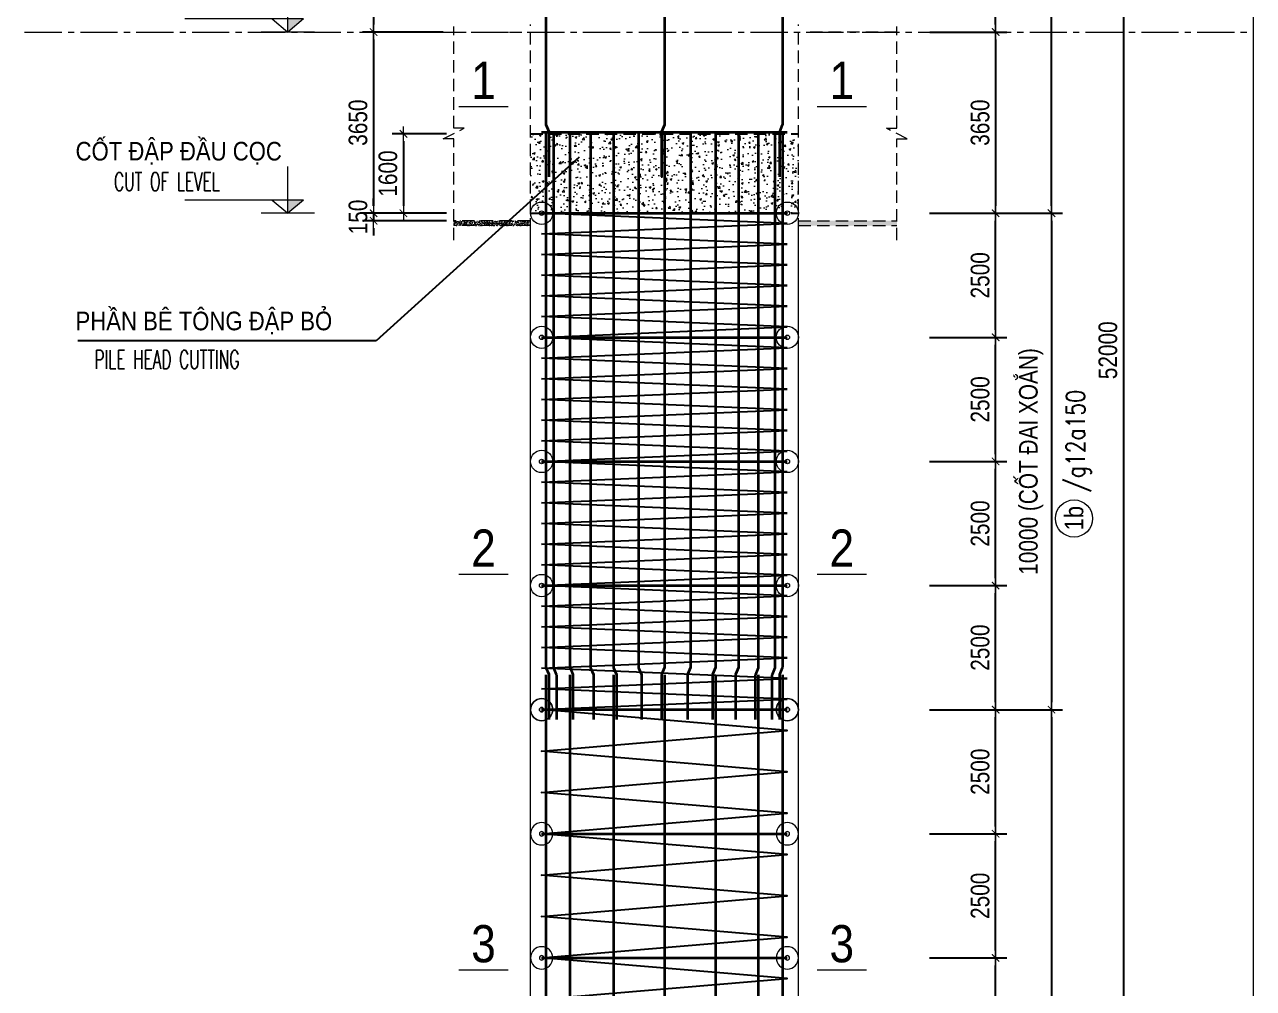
# Model space of a CAD drawing. Header units: millimetres. Extents: x -2123450 to -961021, y -260876 to 649159.
# Drawn here: x -1499524 to -1474766, y 467128 to 486544 of the extents above; entities that cross this region are included whole.
import ezdxf
from ezdxf.enums import TextEntityAlignment as Align

# ---------------------------------------------------------------- set-up
doc = ezdxf.new("R2010")
doc.units = ezdxf.units.MM
doc.header["$LTSCALE"] = 1000
doc.header["$MEASUREMENT"] = 0
doc.header["$PDMODE"] = 66
doc.linetypes.add('CENTER2', pattern=[1.125, 0.75, -0.125, 0.125, -0.125])
doc.linetypes.add('HIDDEN', pattern=[0.375, 0.25, -0.125])
doc.layers.get('DEFPOINTS').update_dxf_attribs({"linetype": 'CONTINUOUS'})
for name, color, linetype in [('03BORER', 3, 'CONTINUOUS'), ('HIDEN', 9, 'HIDDEN'), ('NDC_S_REBAR DES.', 2, 'CONTINUOUS'), ('TEXT', 7, 'CONTINUOUS')]:
    doc.layers.add(name, color=color, linetype=linetype)
for name, color, linetype, lineweight in [('NDC_S_AXIS', 5, 'CENTER2', 15), ('NDC_S_CONTINUOUS', 3, 'CONTINUOUS', 20), ('NDC_S_DIM', 1, 'CONTINUOUS', 9), ('NDC_S_FOUNDATION NAME', 7, 'CONTINUOUS', 20), ('NDC_S_HATCH MATERIAL', 8, 'CONTINUOUS', 13), ('NDC_S_LEADER', 1, 'CONTINUOUS', 9), ('NDC_S_LEVEL', 3, 'CONTINUOUS', 20), ('NDC_S_REBAR', 4, 'CONTINUOUS', 35), ('NDC_S_REBAR NO.', 7, 'CONTINUOUS', 20), ('NDC_S_REBAR NO. BOX', 1, 'CONTINUOUS', 9), ('NDC_S_REBAR SECTION', 6, 'CONTINUOUS', 25), ('NDC_S_STIRRUP', 2, 'CONTINUOUS', 25), ('NDC_S_VN TITLE', 6, 'CONTINUOUS', 9)]:
    doc.layers.add(name, color=color, linetype=linetype, lineweight=lineweight)
doc.styles.add('NDC_ARIAL', font='arial.ttf', dxfattribs={"width": 0.8})
doc.styles.add('NDC_ROMANS', font='romans.shx', dxfattribs={"width": 0.8, "bigfont": 'vns.shx'})
doc.styles.get("Standard").update_dxf_attribs({"font": 'romans.shx', "bigfont": 'vns.shx'})
doc.dimstyles.new('NDC_1-100', dxfattribs={"dimscale": 100, "dimtxt": 2.2, "dimasz": 1, "dimexe": 1.5, "dimexo": 2, "dimgap": 0.8, "dimtad": 1, "dimdec": 0, "dimdsep": 46, "dimtxsty": 'NDC_ARIAL', "dimblk": 'DIMMARK', "dimcen": 49999.938995, "dimdle": 1.5, "dimclrd": 1, "dimclre": 1, "dimclrt": 3, "dimadec": 0, "dimazin": 0, "dimtfac": 1, "dimtdec": 0, "dimtix": 1, "dimtmove": 2, "dimatfit": 3, "dimfxl": 1, "dimarcsym": 0})
doc.dimstyles.new('NDC_1-150', dxfattribs={"dimscale": 150, "dimtxt": 2.5, "dimasz": 1, "dimexe": 1.5, "dimexo": 0, "dimgap": 0.8, "dimtad": 1, "dimdec": 0, "dimdsep": 46, "dimtxsty": 'NDC_ARIAL', "dimblk": 'DIMMARK', "dimcen": 49999.938995, "dimdle": 1.5, "dimclrd": 1, "dimclre": 1, "dimclrt": 3, "dimadec": 0, "dimazin": 0, "dimtfac": 1, "dimtdec": 0, "dimtix": 1, "dimtmove": 2, "dimatfit": 3, "dimfxl": 1, "dimarcsym": 0})

# ---------------------------------------------------------------- blocks, each defined once
blk = doc.blocks.new('CON KE')
at = {"layer": 'NDC_S_CONTINUOUS'}
for radius in [225, 45]:
    blk.add_circle((-285322, 378614), radius, dxfattribs=at)
blk = doc.blocks.new('DIMMARK')
at = {"layer": 'NDC_S_DIM', "color": 1}
blk.add_line((-1.5, 0), (1, 0), dxfattribs=at)
at = {"layer": 'NDC_S_DIM', "color": 2, "const_width": 0.15}
blk.add_lwpolyline([(-0.5, -0.5), (0.5, 0.5)], dxfattribs=at)
blk = doc.blocks.new('*D240')
at = {"layer": 'DEFPOINTS', "color": 0, "transparency": 16777216}
for p in [(-1727342, 365106), (-1726013, 365106), (-1727342, 362606)]:
    blk.add_point(p, dxfattribs=at)
at = {"layer": 'NDC_S_DIM', "color": 1, "lineweight": -2, "transparency": 16777216}
for p, q in [((-1727342, 365106), (-1725788, 365106)), ((-1726013, 362756), (-1726013, 364956)), ((-1727342, 362606), (-1725788, 362606))]:
    blk.add_line(p, q, dxfattribs=at)
at = {"layer": 'NDC_S_DIM', "color": 1, "lineweight": -2, "transparency": 16777216, "xscale": 150, "yscale": 150, "zscale": 150}
for p, rotation in [((-1726013, 365106), 90), ((-1726013, 362606), 270)]:
    blk.add_blockref('DIMMARK', p, dxfattribs=dict(at, rotation=rotation))
at = {"layer": 'NDC_S_DIM', "color": 3, "transparency": 16777216, "insert": (-1726324, 363856), "char_height": 375, "attachment_point": 5, "rotation": 90, "style": 'NDC_ARIAL'}
blk.add_mtext('2500', dxfattribs=at)
blk = doc.blocks.new('*D241')
at = {"layer": 'DEFPOINTS', "color": 0, "transparency": 16777216}
for p in [(-1727342, 367606), (-1726013, 367606), (-1727342, 365106)]:
    blk.add_point(p, dxfattribs=at)
at = {"layer": 'NDC_S_DIM', "color": 1, "lineweight": -2, "transparency": 16777216}
for p, q in [((-1727342, 367606), (-1725788, 367606)), ((-1726013, 365256), (-1726013, 367456)), ((-1727342, 365106), (-1725788, 365106))]:
    blk.add_line(p, q, dxfattribs=at)
at = {"layer": 'NDC_S_DIM', "color": 1, "lineweight": -2, "transparency": 16777216, "xscale": 150, "yscale": 150, "zscale": 150}
for p, rotation in [((-1726013, 367606), 90), ((-1726013, 365106), 270)]:
    blk.add_blockref('DIMMARK', p, dxfattribs=dict(at, rotation=rotation))
at = {"layer": 'NDC_S_DIM', "color": 3, "transparency": 16777216, "insert": (-1726324, 366356), "char_height": 375, "attachment_point": 5, "rotation": 90, "style": 'NDC_ARIAL'}
blk.add_mtext('2500', dxfattribs=at)
blk = doc.blocks.new('*D242')
at = {"layer": 'DEFPOINTS', "color": 0, "transparency": 16777216}
for p in [(-1727342, 370106), (-1726013, 370106), (-1727342, 367606)]:
    blk.add_point(p, dxfattribs=at)
at = {"layer": 'NDC_S_DIM', "color": 1, "lineweight": -2, "transparency": 16777216}
for p, q in [((-1727342, 370106), (-1725788, 370106)), ((-1726013, 367756), (-1726013, 369956)), ((-1727342, 367606), (-1725788, 367606))]:
    blk.add_line(p, q, dxfattribs=at)
at = {"layer": 'NDC_S_DIM', "color": 1, "lineweight": -2, "transparency": 16777216, "xscale": 150, "yscale": 150, "zscale": 150}
for p, rotation in [((-1726013, 370106), 90), ((-1726013, 367606), 270)]:
    blk.add_blockref('DIMMARK', p, dxfattribs=dict(at, rotation=rotation))
at = {"layer": 'NDC_S_DIM', "color": 3, "transparency": 16777216, "insert": (-1726324, 368856), "char_height": 375, "attachment_point": 5, "rotation": 90, "style": 'NDC_ARIAL'}
blk.add_mtext('2500', dxfattribs=at)
blk = doc.blocks.new('*D243')
at = {"layer": 'DEFPOINTS', "color": 0, "transparency": 16777216}
for p in [(-1727342, 372606), (-1726013, 372606), (-1727342, 370106)]:
    blk.add_point(p, dxfattribs=at)
at = {"layer": 'NDC_S_DIM', "color": 1, "lineweight": -2, "transparency": 16777216}
for p, q in [((-1727342, 372606), (-1725788, 372606)), ((-1726013, 370256), (-1726013, 372456)), ((-1727342, 370106), (-1725788, 370106))]:
    blk.add_line(p, q, dxfattribs=at)
at = {"layer": 'NDC_S_DIM', "color": 1, "lineweight": -2, "transparency": 16777216, "xscale": 150, "yscale": 150, "zscale": 150}
for p, rotation in [((-1726013, 372606), 90), ((-1726013, 370106), 270)]:
    blk.add_blockref('DIMMARK', p, dxfattribs=dict(at, rotation=rotation))
at = {"layer": 'NDC_S_DIM', "color": 3, "transparency": 16777216, "insert": (-1726324, 371356), "char_height": 375, "attachment_point": 5, "rotation": 90, "style": 'NDC_ARIAL'}
blk.add_mtext('2500', dxfattribs=at)
blk = doc.blocks.new('*D2038')
at = {"layer": 'DEFPOINTS', "color": 0, "transparency": 16777216}
for p in [(-1727342, 359547), (-1726013, 359547), (-1727342, 357047)]:
    blk.add_point(p, dxfattribs=at)
at = {"layer": 'NDC_S_DIM', "color": 1, "lineweight": -2, "transparency": 16777216}
for p, q in [((-1727342, 359547), (-1725788, 359547)), ((-1726013, 357197), (-1726013, 359397)), ((-1727342, 357047), (-1725788, 357047))]:
    blk.add_line(p, q, dxfattribs=at)
at = {"layer": 'NDC_S_DIM', "color": 1, "lineweight": -2, "transparency": 16777216, "xscale": 150, "yscale": 150, "zscale": 150}
for p, rotation in [((-1726013, 359547), 90), ((-1726013, 357047), 270)]:
    blk.add_blockref('DIMMARK', p, dxfattribs=dict(at, rotation=rotation))
at = {"layer": 'NDC_S_DIM', "color": 3, "transparency": 16777216, "insert": (-1726324, 358297), "char_height": 375, "attachment_point": 5, "rotation": 90, "style": 'NDC_ARIAL'}
blk.add_mtext('2500', dxfattribs=at)
blk = doc.blocks.new('*D2039')
at = {"layer": 'DEFPOINTS', "color": 0, "transparency": 16777216}
for p in [(-1727342, 357047), (-1726013, 357047), (-1727342, 354547)]:
    blk.add_point(p, dxfattribs=at)
at = {"layer": 'NDC_S_DIM', "color": 1, "lineweight": -2, "transparency": 16777216}
for p, q in [((-1727342, 357047), (-1725788, 357047)), ((-1726013, 354697), (-1726013, 356897)), ((-1727342, 354547), (-1725788, 354547))]:
    blk.add_line(p, q, dxfattribs=at)
at = {"layer": 'NDC_S_DIM', "color": 1, "lineweight": -2, "transparency": 16777216, "xscale": 150, "yscale": 150, "zscale": 150}
for p, rotation in [((-1726013, 357047), 90), ((-1726013, 354547), 270)]:
    blk.add_blockref('DIMMARK', p, dxfattribs=dict(at, rotation=rotation))
at = {"layer": 'NDC_S_DIM', "color": 3, "transparency": 16777216, "insert": (-1726324, 355797), "char_height": 375, "attachment_point": 5, "rotation": 90, "style": 'NDC_ARIAL'}
blk.add_mtext('2500', dxfattribs=at)
blk = doc.blocks.new('*D2040')
at = {"layer": 'DEFPOINTS', "color": 0, "transparency": 16777216}
for p in [(-1727342, 354547), (-1726013, 354547), (-1727342, 352047)]:
    blk.add_point(p, dxfattribs=at)
at = {"layer": 'NDC_S_DIM', "color": 1, "lineweight": -2, "transparency": 16777216}
for p, q in [((-1727342, 354547), (-1725788, 354547)), ((-1726013, 352197), (-1726013, 354397)), ((-1727342, 352047), (-1725788, 352047))]:
    blk.add_line(p, q, dxfattribs=at)
at = {"layer": 'NDC_S_DIM', "color": 1, "lineweight": -2, "transparency": 16777216, "xscale": 150, "yscale": 150, "zscale": 150}
for p, rotation in [((-1726013, 354547), 90), ((-1726013, 352047), 270)]:
    blk.add_blockref('DIMMARK', p, dxfattribs=dict(at, rotation=rotation))
at = {"layer": 'NDC_S_DIM', "color": 3, "transparency": 16777216, "insert": (-1726324, 353297), "char_height": 375, "attachment_point": 5, "rotation": 90, "style": 'NDC_ARIAL'}
blk.add_mtext('2500', dxfattribs=at)
blk = doc.blocks.new('*D2041')
at = {"layer": 'DEFPOINTS', "color": 0, "transparency": 16777216}
for p in [(-1727342, 352047), (-1726013, 352047), (-1727342, 349547)]:
    blk.add_point(p, dxfattribs=at)
at = {"layer": 'NDC_S_DIM', "color": 1, "lineweight": -2, "transparency": 16777216}
for p, q in [((-1727342, 352047), (-1725788, 352047)), ((-1726013, 349697), (-1726013, 351897)), ((-1727342, 349547), (-1725788, 349547))]:
    blk.add_line(p, q, dxfattribs=at)
at = {"layer": 'NDC_S_DIM', "color": 1, "lineweight": -2, "transparency": 16777216, "xscale": 150, "yscale": 150, "zscale": 150}
for p, rotation in [((-1726013, 352047), 90), ((-1726013, 349547), 270)]:
    blk.add_blockref('DIMMARK', p, dxfattribs=dict(at, rotation=rotation))
at = {"layer": 'NDC_S_DIM', "color": 3, "transparency": 16777216, "insert": (-1726324, 350797), "char_height": 375, "attachment_point": 5, "rotation": 90, "style": 'NDC_ARIAL'}
blk.add_mtext('2500', dxfattribs=at)
blk = doc.blocks.new('*D2042')
at = {"layer": 'DEFPOINTS', "color": 0, "transparency": 16777216}
for p in [(-1727342, 349547), (-1726013, 349547), (-1727342, 347047)]:
    blk.add_point(p, dxfattribs=at)
at = {"layer": 'NDC_S_DIM', "color": 1, "lineweight": -2, "transparency": 16777216}
for p, q in [((-1727342, 349547), (-1725788, 349547)), ((-1726013, 347197), (-1726013, 349397)), ((-1727342, 347047), (-1725788, 347047))]:
    blk.add_line(p, q, dxfattribs=at)
at = {"layer": 'NDC_S_DIM', "color": 1, "lineweight": -2, "transparency": 16777216, "xscale": 150, "yscale": 150, "zscale": 150}
for p, rotation in [((-1726013, 349547), 90), ((-1726013, 347047), 270)]:
    blk.add_blockref('DIMMARK', p, dxfattribs=dict(at, rotation=rotation))
at = {"layer": 'NDC_S_DIM', "color": 3, "transparency": 16777216, "insert": (-1726324, 348297), "char_height": 375, "attachment_point": 5, "rotation": 90, "style": 'NDC_ARIAL'}
blk.add_mtext('2500', dxfattribs=at)
blk = doc.blocks.new('*D2043')
at = {"layer": 'DEFPOINTS', "color": 0, "transparency": 16777216}
for p in [(-1727342, 347047), (-1726013, 347047), (-1727342, 344547)]:
    blk.add_point(p, dxfattribs=at)
at = {"layer": 'NDC_S_DIM', "color": 1, "lineweight": -2, "transparency": 16777216}
for p, q in [((-1727342, 347047), (-1725788, 347047)), ((-1726013, 344697), (-1726013, 346897)), ((-1727342, 344547), (-1725788, 344547))]:
    blk.add_line(p, q, dxfattribs=at)
at = {"layer": 'NDC_S_DIM', "color": 1, "lineweight": -2, "transparency": 16777216, "xscale": 150, "yscale": 150, "zscale": 150}
for p, rotation in [((-1726013, 347047), 90), ((-1726013, 344547), 270)]:
    blk.add_blockref('DIMMARK', p, dxfattribs=dict(at, rotation=rotation))
at = {"layer": 'NDC_S_DIM', "color": 3, "transparency": 16777216, "insert": (-1726324, 345797), "char_height": 375, "attachment_point": 5, "rotation": 90, "style": 'NDC_ARIAL'}
blk.add_mtext('2500', dxfattribs=at)
blk = doc.blocks.new('*D2044')
at = {"layer": 'DEFPOINTS', "color": 0, "transparency": 16777216}
for p in [(-1727342, 344547), (-1726013, 344547), (-1727342, 342047)]:
    blk.add_point(p, dxfattribs=at)
at = {"layer": 'NDC_S_DIM', "color": 1, "lineweight": -2, "transparency": 16777216}
for p, q in [((-1727342, 344547), (-1725788, 344547)), ((-1726013, 342197), (-1726013, 344397)), ((-1727342, 342047), (-1725788, 342047))]:
    blk.add_line(p, q, dxfattribs=at)
at = {"layer": 'NDC_S_DIM', "color": 1, "lineweight": -2, "transparency": 16777216, "xscale": 150, "yscale": 150, "zscale": 150}
for p, rotation in [((-1726013, 344547), 90), ((-1726013, 342047), 270)]:
    blk.add_blockref('DIMMARK', p, dxfattribs=dict(at, rotation=rotation))
at = {"layer": 'NDC_S_DIM', "color": 3, "transparency": 16777216, "insert": (-1726324, 343297), "char_height": 375, "attachment_point": 5, "rotation": 90, "style": 'NDC_ARIAL'}
blk.add_mtext('2500', dxfattribs=at)
blk = doc.blocks.new('*D1749')
at = {"layer": 'DEFPOINTS', "color": 0, "transparency": 16777216}
for p in [(-1481289, 482743), (-1481289, 472743), (-1478835, 472743)]:
    blk.add_point(p, dxfattribs=at)
at = {"layer": 'NDC_S_DIM', "color": 1, "lineweight": -2, "transparency": 16777216}
for p, q in [((-1481289, 482743), (-1478610, 482743)), ((-1478835, 482593), (-1478835, 472893)), ((-1481289, 472743), (-1478610, 472743))]:
    blk.add_line(p, q, dxfattribs=at)
at = {"layer": 'NDC_S_DIM', "color": 1, "lineweight": -2, "transparency": 16777216, "xscale": 150, "yscale": 150, "zscale": 150}
for p, rotation in [((-1478835, 482743), 90), ((-1478835, 472743), 270)]:
    blk.add_blockref('DIMMARK', p, dxfattribs=dict(at, rotation=rotation))
at = {"layer": 'NDC_S_DIM', "color": 3, "transparency": 16777216, "insert": (-1479245, 477743), "char_height": 375, "attachment_point": 5, "rotation": 90, "style": 'NDC_ARIAL'}
blk.add_mtext('10000 (CỐT ĐAI XOẮN)', dxfattribs=at)
blk = doc.blocks.new('*D1750')
at = {"layer": 'DEFPOINTS', "color": 0, "transparency": 16777216}
for p in [(-1479839, 505983), (-1479839, 453983), (-1477385, 453983)]:
    blk.add_point(p, dxfattribs=at)
at = {"layer": 'NDC_S_DIM', "color": 1, "lineweight": -2, "transparency": 16777216}
for p, q in [((-1479839, 505983), (-1477160, 505983)), ((-1477385, 505833), (-1477385, 454133)), ((-1479839, 453983), (-1477160, 453983))]:
    blk.add_line(p, q, dxfattribs=at)
at = {"layer": 'NDC_S_DIM', "color": 1, "lineweight": -2, "transparency": 16777216, "xscale": 150, "yscale": 150, "zscale": 150}
for p, rotation in [((-1477385, 505983), 90), ((-1477385, 453983), 270)]:
    blk.add_blockref('DIMMARK', p, dxfattribs=dict(at, rotation=rotation))
at = {"layer": 'NDC_S_DIM', "color": 3, "transparency": 16777216, "insert": (-1477697, 479983), "char_height": 375, "attachment_point": 5, "rotation": 90, "style": 'NDC_ARIAL'}
blk.add_mtext('52000', dxfattribs=at)
blk = doc.blocks.new('*D1751')
at = {"layer": 'DEFPOINTS', "color": 0, "transparency": 16777216}
for p in [(-1481289, 472743), (-1481289, 453983), (-1478835, 453983)]:
    blk.add_point(p, dxfattribs=at)
at = {"layer": 'NDC_S_DIM', "color": 1, "lineweight": -2, "transparency": 16777216}
for p, q in [((-1481289, 472743), (-1478610, 472743)), ((-1478835, 472593), (-1478835, 454133)), ((-1481289, 453983), (-1478610, 453983))]:
    blk.add_line(p, q, dxfattribs=at)
at = {"layer": 'NDC_S_DIM', "color": 1, "lineweight": -2, "transparency": 16777216, "xscale": 150, "yscale": 150, "zscale": 150}
for p, rotation in [((-1478835, 472743), 90), ((-1478835, 453983), 270)]:
    blk.add_blockref('DIMMARK', p, dxfattribs=dict(at, rotation=rotation))
at = {"layer": 'NDC_S_DIM', "color": 3, "transparency": 16777216, "insert": (-1479245, 463363), "char_height": 375, "attachment_point": 5, "rotation": 90, "style": 'NDC_ARIAL'}
blk.add_mtext('18760 (CỐT ĐAI XOẮN)', dxfattribs=at)
blk = doc.blocks.new('*D1760')
at = {"layer": 'DEFPOINTS', "color": 0, "transparency": 16777216}
for p in [(-1491090, 486393), (-1492493, 482743), (-1491025, 482743)]:
    blk.add_point(p, dxfattribs=at)
at = {"layer": 'NDC_S_DIM', "color": 1, "lineweight": -2, "transparency": 16777216}
for p, q in [((-1491090, 486393), (-1492718, 486393)), ((-1492493, 486243), (-1492493, 482893)), ((-1491025, 482743), (-1492718, 482743))]:
    blk.add_line(p, q, dxfattribs=at)
at = {"layer": 'NDC_S_DIM', "color": 1, "lineweight": -2, "transparency": 16777216, "xscale": 150, "yscale": 150, "zscale": 150}
for p, rotation in [((-1492493, 486393), 90), ((-1492493, 482743), 270)]:
    blk.add_blockref('DIMMARK', p, dxfattribs=dict(at, rotation=rotation))
at = {"layer": 'NDC_S_DIM', "color": 3, "transparency": 16777216, "insert": (-1492805, 484568), "char_height": 375, "attachment_point": 5, "rotation": 90, "style": 'NDC_ARIAL'}
blk.add_mtext('3650', dxfattribs=at)
blk = doc.blocks.new('*D1761')
at = {"layer": 'DEFPOINTS', "color": 0, "transparency": 16777216}
for p in [(-1492493, 482593), (-1491025, 482743), (-1491025, 482593)]:
    blk.add_point(p, dxfattribs=at)
at = {"layer": 'NDC_S_DIM', "color": 1, "lineweight": -2, "transparency": 16777216}
for p, q in [((-1492493, 482893), (-1492493, 483043)), ((-1491025, 482743), (-1492718, 482743)), ((-1491025, 482593), (-1492718, 482593)), ((-1492493, 482743), (-1492493, 482593)), ((-1492493, 482443), (-1492493, 482293))]:
    blk.add_line(p, q, dxfattribs=at)
at = {"layer": 'NDC_S_DIM', "color": 1, "lineweight": -2, "transparency": 16777216, "xscale": 150, "yscale": 150, "zscale": 150}
for p, rotation in [((-1492493, 482743), 270), ((-1492493, 482593), 90)]:
    blk.add_blockref('DIMMARK', p, dxfattribs=dict(at, rotation=rotation))
at = {"layer": 'NDC_S_DIM', "color": 3, "transparency": 16777216, "insert": (-1492805, 482668), "char_height": 375, "attachment_point": 5, "rotation": 90, "style": 'NDC_ARIAL'}
blk.add_mtext('150', dxfattribs=at)
blk = doc.blocks.new('*D1762')
at = {"layer": 'DEFPOINTS', "color": 0, "transparency": 16777216}
for p in [(-1491025, 484343), (-1491891, 482743), (-1491025, 482743)]:
    blk.add_point(p, dxfattribs=at)
at = {"layer": 'NDC_S_DIM', "color": 1, "lineweight": -2, "transparency": 16777216}
for p, q in [((-1491025, 484343), (-1492116, 484343)), ((-1491891, 484193), (-1491891, 482893)), ((-1491025, 482743), (-1492116, 482743))]:
    blk.add_line(p, q, dxfattribs=at)
at = {"layer": 'NDC_S_DIM', "color": 1, "lineweight": -2, "transparency": 16777216, "xscale": 150, "yscale": 150, "zscale": 150}
for p, rotation in [((-1491891, 484343), 90), ((-1491891, 482743), 270)]:
    blk.add_blockref('DIMMARK', p, dxfattribs=dict(at, rotation=rotation))
at = {"layer": 'NDC_S_DIM', "color": 3, "transparency": 16777216, "insert": (-1492203, 483543), "char_height": 375, "attachment_point": 5, "rotation": 90, "style": 'NDC_ARIAL'}
blk.add_mtext('1600', dxfattribs=at)
blk = doc.blocks.new('COT CAO DO')
at = {"layer": 'NDC_S_LEVEL'}
h = blk.add_hatch(color=256, dxfattribs=at)
h.dxf.hatch_style = 1
h.paths.add_polyline_path([(48207, 284502), (48521, 284502), (48207, 284239)])
for p, q in [((48207, 284239), (48207, 285183)), ((48521, 284502), (46132, 284502)), ((47893, 284502), (48207, 284239)), ((48521, 284502), (48207, 284239)), ((48745, 284239), (47669, 284239))]:
    blk.add_line(p, q, dxfattribs=at)
blk = doc.blocks.new('*D1763')
at = {"layer": 'DEFPOINTS', "color": 0, "transparency": 16777216}
for p in [(-1481289, 486393), (-1481289, 482743), (-1479960, 482743)]:
    blk.add_point(p, dxfattribs=at)
at = {"layer": 'NDC_S_DIM', "color": 1, "lineweight": -2, "transparency": 16777216}
for p, q in [((-1481289, 486393), (-1479735, 486393)), ((-1479960, 486243), (-1479960, 482893)), ((-1481289, 482743), (-1479735, 482743))]:
    blk.add_line(p, q, dxfattribs=at)
at = {"layer": 'NDC_S_DIM', "color": 1, "lineweight": -2, "transparency": 16777216, "xscale": 150, "yscale": 150, "zscale": 150}
for p, rotation in [((-1479960, 486393), 90), ((-1479960, 482743), 270)]:
    blk.add_blockref('DIMMARK', p, dxfattribs=dict(at, rotation=rotation))
at = {"layer": 'NDC_S_DIM', "color": 3, "transparency": 16777216, "insert": (-1480272, 484568), "char_height": 375, "attachment_point": 5, "rotation": 90, "style": 'NDC_ARIAL'}
blk.add_mtext('3650', dxfattribs=at)
blk = doc.blocks.new('*D1764')
at = {"layer": 'DEFPOINTS', "color": 0, "transparency": 16777216}
for p in [(-1481289, 505983), (-1478835, 505983), (-1481289, 482743)]:
    blk.add_point(p, dxfattribs=at)
at = {"layer": 'NDC_S_DIM', "color": 1, "lineweight": -2, "transparency": 16777216}
for p, q in [((-1481289, 505983), (-1478610, 505983)), ((-1478835, 482893), (-1478835, 505833)), ((-1481289, 482743), (-1478610, 482743))]:
    blk.add_line(p, q, dxfattribs=at)
at = {"layer": 'NDC_S_DIM', "color": 1, "lineweight": -2, "transparency": 16777216, "xscale": 150, "yscale": 150, "zscale": 150}
for p, rotation in [((-1478835, 505983), 90), ((-1478835, 482743), 270)]:
    blk.add_blockref('DIMMARK', p, dxfattribs=dict(at, rotation=rotation))
at = {"layer": 'NDC_S_DIM', "color": 3, "transparency": 16777216, "insert": (-1479147, 494363), "char_height": 375, "attachment_point": 5, "rotation": 90, "style": 'NDC_ARIAL'}
blk.add_mtext('23240', dxfattribs=at)
blk = doc.blocks.new('*D1765')
at = {"layer": 'DEFPOINTS', "color": 0, "transparency": 16777216}
for p in [(-1481289, 505983), (-1479960, 505983), (-1481289, 486393)]:
    blk.add_point(p, dxfattribs=at)
at = {"layer": 'NDC_S_DIM', "color": 1, "lineweight": -2, "transparency": 16777216}
for p, q in [((-1481289, 505983), (-1479735, 505983)), ((-1479960, 486543), (-1479960, 505833)), ((-1481289, 486393), (-1479735, 486393))]:
    blk.add_line(p, q, dxfattribs=at)
at = {"layer": 'NDC_S_DIM', "color": 1, "lineweight": -2, "transparency": 16777216, "xscale": 150, "yscale": 150, "zscale": 150}
for p, rotation in [((-1479960, 505983), 90), ((-1479960, 486393), 270)]:
    blk.add_blockref('DIMMARK', p, dxfattribs=dict(at, rotation=rotation))
at = {"layer": 'NDC_S_DIM', "color": 3, "transparency": 16777216, "insert": (-1480272, 496188), "char_height": 375, "attachment_point": 5, "rotation": 90, "style": 'NDC_ARIAL'}
blk.add_mtext('19590', dxfattribs=at)
blk = doc.blocks.new('*D1900')
at = {"layer": 'DEFPOINTS', "color": 0, "transparency": 16777216}
for p in [(-1491090, 492343), (-1492493, 486393), (-1491090, 486393)]:
    blk.add_point(p, dxfattribs=at)
at = {"layer": 'NDC_S_DIM', "color": 1, "lineweight": -2, "transparency": 16777216}
for p, q in [((-1491090, 492343), (-1492718, 492343)), ((-1492493, 492193), (-1492493, 486543)), ((-1491090, 486393), (-1492718, 486393))]:
    blk.add_line(p, q, dxfattribs=at)
at = {"layer": 'NDC_S_DIM', "color": 1, "lineweight": -2, "transparency": 16777216, "xscale": 150, "yscale": 150, "zscale": 150}
for p, rotation in [((-1492493, 492343), 90), ((-1492493, 486393), 270)]:
    blk.add_blockref('DIMMARK', p, dxfattribs=dict(at, rotation=rotation))
at = {"layer": 'NDC_S_DIM', "color": 3, "transparency": 16777216, "insert": (-1492805, 489368), "char_height": 375, "attachment_point": 5, "rotation": 90, "style": 'NDC_ARIAL'}
blk.add_mtext('5950', dxfattribs=at)
blk = doc.blocks.new('*U239')
at = {"layer": 'NDC_S_REBAR'}
for p, q in [((-1735159.4, 372606.2), (-1730209.4, 372606.2)), ((-1735159.4, 370106.2), (-1730209.4, 370106.2)), ((-1735159.4, 370106.2), (-1730209.4, 370106.2)), ((-1735159.4, 367606.2), (-1730209.4, 367606.2)), ((-1735159.4, 367606.2), (-1730209.4, 367606.2)), ((-1735159.4, 365106.2), (-1730209.4, 365106.2)), ((-1735159.4, 365106.2), (-1730209.4, 365106.2)), ((-1735159.4, 362606.2), (-1730209.4, 362606.2))]:
    blk.add_line(p, q, dxfattribs=at)
at = {"layer": 'NDC_S_STIRRUP'}
for p, q in [((-1730209.4, 372397.9), (-1735159.4, 372606.2)), ((-1735159.4, 372189.6), (-1730209.4, 372397.9)), ((-1730209.4, 371981.2), (-1735159.4, 372189.6)), ((-1735159.4, 371772.9), (-1730209.4, 371981.2)), ((-1730209.4, 371564.6), (-1735159.4, 371772.9)), ((-1735159.4, 371356.2), (-1730209.4, 371564.6)), ((-1730209.4, 371147.9), (-1735159.4, 371356.2)), ((-1735159.4, 370939.6), (-1730209.4, 371147.9)), ((-1730209.4, 370731.2), (-1735159.4, 370939.6)), ((-1735159.4, 370522.9), (-1730209.4, 370731.2)), ((-1730209.4, 370314.6), (-1735159.4, 370522.9)), ((-1735159.4, 370106.2), (-1730209.4, 370314.6)), ((-1730209.4, 369897.9), (-1735159.4, 370106.2)), ((-1735159.4, 369689.6), (-1730209.4, 369897.9)), ((-1730209.4, 369481.2), (-1735159.4, 369689.6)), ((-1735159.4, 369272.9), (-1730209.4, 369481.2)), ((-1730209.4, 369064.6), (-1735159.4, 369272.9)), ((-1735159.4, 368856.2), (-1730209.4, 369064.6)), ((-1730209.4, 368647.9), (-1735159.4, 368856.2)), ((-1735159.4, 368439.6), (-1730209.4, 368647.9)), ((-1730209.4, 368231.2), (-1735159.4, 368439.6)), ((-1735159.4, 368022.9), (-1730209.4, 368231.2)), ((-1730209.4, 367814.6), (-1735159.4, 368022.9)), ((-1735159.4, 367606.2), (-1730209.4, 367814.6)), ((-1730209.4, 367397.9), (-1735159.4, 367606.2)), ((-1735159.4, 367189.6), (-1730209.4, 367397.9)), ((-1730209.4, 366981.2), (-1735159.4, 367189.6)), ((-1735159.4, 366772.9), (-1730209.4, 366981.2)), ((-1730209.4, 366564.6), (-1735159.4, 366772.9)), ((-1735159.4, 366356.2), (-1730209.4, 366564.6)), ((-1730209.4, 366147.9), (-1735159.4, 366356.2)), ((-1735159.4, 365939.6), (-1730209.4, 366147.9)), ((-1730209.4, 365731.2), (-1735159.4, 365939.6)), ((-1735159.4, 365522.9), (-1730209.4, 365731.2)), ((-1730209.4, 365314.6), (-1735159.4, 365522.9)), ((-1735159.4, 365106.2), (-1730209.4, 365314.6)), ((-1730209.4, 364897.9), (-1735159.4, 365106.2)), ((-1735159.4, 364689.6), (-1730209.4, 364897.9)), ((-1730209.4, 364481.2), (-1735159.4, 364689.6)), ((-1735159.4, 364272.9), (-1730209.4, 364481.2)), ((-1730209.4, 364064.6), (-1735159.4, 364272.9)), ((-1735159.4, 363856.2), (-1730209.4, 364064.6)), ((-1730209.4, 363647.9), (-1735159.4, 363856.2)), ((-1735159.4, 363439.6), (-1730209.4, 363647.9)), ((-1730209.4, 363231.2), (-1735159.4, 363439.6)), ((-1735159.4, 363022.9), (-1730209.4, 363231.2)), ((-1730209.4, 362814.6), (-1735159.4, 363022.9)), ((-1735159.4, 362606.2), (-1730209.4, 362814.6))]:
    blk.add_line(p, q, dxfattribs=at)
at = {"layer": 'NDC_S_REBAR SECTION'}
for p in [(-1449837, -6007.5), (-1449837, -6007.5), (-1444887, -6007.5), (-1449837, -8507.5), (-1449837, -8507.5), (-1449837, -8507.5), (-1444887, -8507.5), (-1444887, -8507.5), (-1449837, -11007.5), (-1449837, -11007.5), (-1449837, -11007.5), (-1444887, -11007.5), (-1444887, -11007.5), (-1449837, -13507.5), (-1449837, -13507.5), (-1449837, -13507.5), (-1444887, -13507.5), (-1444887, -13507.5), (-1449837, -16007.5), (-1444887, -16007.5)]:
    blk.add_blockref('CON KE', p, dxfattribs=at)
at = {"layer": 'NDC_S_DIM'}
for base, p1, p2, picture, middle in [((-1726012.7, 372606.2), (-1727341.6, 370106.2), (-1727341.6, 372606.2), '*D243', (-1726324.2, 371356.2)), ((-1726012.7, 370106.2), (-1727341.6, 367606.2), (-1727341.6, 370106.2), '*D242', (-1726324.2, 368856.2)), ((-1726012.7, 367606.2), (-1727341.6, 365106.2), (-1727341.6, 367606.2), '*D241', (-1726324.2, 366356.2)), ((-1726012.7, 365106.2), (-1727341.6, 362606.2), (-1727341.6, 365106.2), '*D240', (-1726324.2, 363856.2))]:
    dim = blk.add_linear_dim(base=base, p1=p1, p2=p2, angle=90, dimstyle='NDC_1-150', dxfattribs=at)
    dim.commit()
    dim.dimension.update_dxf_attribs({"geometry": picture, "text_midpoint": middle})
blk = doc.blocks.new('*U2037')
at = {"layer": 'NDC_S_REBAR'}
for p, q in [((-1735159.4, 359547.3), (-1730209.4, 359547.3)), ((-1735159.4, 359547.3), (-1730209.4, 359547.3)), ((-1735159.4, 357047.3), (-1730209.4, 357047.3)), ((-1735159.4, 357047.3), (-1730209.4, 357047.3)), ((-1735159.4, 357047.3), (-1730209.4, 357047.3)), ((-1735159.4, 354547.3), (-1730209.4, 354547.3)), ((-1735159.4, 354547.3), (-1730209.4, 354547.3)), ((-1735159.4, 354547.3), (-1730209.4, 354547.3)), ((-1735159.4, 352047.3), (-1730209.4, 352047.3)), ((-1735159.4, 352047.3), (-1730209.4, 352047.3)), ((-1735159.4, 352047.3), (-1730209.4, 352047.3)), ((-1735159.4, 349547.3), (-1730209.4, 349547.3)), ((-1735159.4, 349547.3), (-1730209.4, 349547.3)), ((-1735159.4, 349547.3), (-1730209.4, 349547.3)), ((-1735159.4, 347047.3), (-1730209.4, 347047.3)), ((-1735159.4, 347047.3), (-1730209.4, 347047.3)), ((-1735159.4, 347047.3), (-1730209.4, 347047.3)), ((-1735159.4, 344547.3), (-1730209.4, 344547.3)), ((-1735159.4, 344547.3), (-1730209.4, 344547.3)), ((-1735159.4, 344547.3), (-1730209.4, 344547.3)), ((-1735159.4, 342047.3), (-1730209.4, 342047.3))]:
    blk.add_line(p, q, dxfattribs=at)
at = {"layer": 'NDC_S_STIRRUP'}
for points in [[(-1735159.4, 357047.3), (-1730215.4, 357462.9, 0.8498629), (-1730215.4, 357464.9), (-1735159.4, 357880.6), (-1730209.4, 358297.3), (-1735159.4, 358713.9), (-1730209.4, 359130.6), (-1735159.4, 359547.3)], [(-1735159.4, 354547.3), (-1730215.4, 354962.9, 0.8498629), (-1730215.4, 354964.9), (-1735159.4, 355380.6), (-1730209.4, 355797.3), (-1735159.4, 356213.9), (-1730209.4, 356630.6), (-1735159.4, 357047.3)], [(-1735159.4, 352047.3), (-1730215.4, 352462.9, 0.8498629), (-1730215.4, 352464.9), (-1735159.4, 352880.6), (-1730209.4, 353297.3), (-1735159.4, 353713.9), (-1730209.4, 354130.6), (-1735159.4, 354547.3)], [(-1735159.4, 349547.3), (-1730215.4, 349962.9, 0.8498629), (-1730215.4, 349964.9), (-1735159.4, 350380.6), (-1730209.4, 350797.3), (-1735159.4, 351213.9), (-1730209.4, 351630.6), (-1735159.4, 352047.3)], [(-1735159.4, 347047.3), (-1730215.4, 347462.9, 0.8498629), (-1730215.4, 347464.9), (-1735159.4, 347880.6), (-1730209.4, 348297.3), (-1735159.4, 348713.9), (-1730209.4, 349130.6), (-1735159.4, 349547.3)], [(-1735159.4, 344547.3), (-1730215.4, 344962.9, 0.8498629), (-1730215.4, 344964.9), (-1735159.4, 345380.6), (-1730209.4, 345797.3), (-1735159.4, 346213.9), (-1730209.4, 346630.6), (-1735159.4, 347047.3)], [(-1735159.4, 342047.3), (-1730215.4, 342462.9, 0.8498629), (-1730215.4, 342464.9), (-1735159.4, 342880.6), (-1730209.4, 343297.3), (-1735159.4, 343713.9), (-1730209.4, 344130.6), (-1735159.4, 344547.3)]]:
    blk.add_lwpolyline(points, format="xyb", dxfattribs=at)
at = {"layer": 'NDC_S_REBAR SECTION', "xscale": -1, "rotation": 180}
for p in [(-1449837, 738161), (-1449837, 738161), (-1444887, 738161), (-1444887, 738161), (-1449837, 735661), (-1449837, 735661), (-1449837, 735661), (-1444887, 735661), (-1444887, 735661), (-1444887, 735661), (-1449837, 733161), (-1449837, 733161), (-1449837, 733161), (-1444887, 733161), (-1444887, 733161), (-1444887, 733161), (-1449837, 730661), (-1449837, 730661), (-1449837, 730661), (-1444887, 730661), (-1444887, 730661), (-1444887, 730661), (-1449837, 728161), (-1449837, 728161), (-1449837, 728161), (-1444887, 728161), (-1444887, 728161), (-1444887, 728161), (-1449837, 725661), (-1449837, 725661), (-1449837, 725661), (-1444887, 725661), (-1444887, 725661), (-1444887, 725661), (-1449837, 723161), (-1449837, 723161), (-1449837, 723161), (-1444887, 723161), (-1444887, 723161), (-1444887, 723161), (-1449837, 720661), (-1444887, 720661)]:
    blk.add_blockref('CON KE', p, dxfattribs=at)
at = {"layer": 'NDC_S_DIM'}
for base, p1, p2, picture, middle in [((-1726012.7, 359547.3), (-1727341.6, 357047.3), (-1727341.6, 359547.3), '*D2038', (-1726324.2, 358297.3)), ((-1726012.7, 357047.3), (-1727341.6, 354547.3), (-1727341.6, 357047.3), '*D2039', (-1726324.2, 355797.3)), ((-1726012.7, 354547.3), (-1727341.6, 352047.3), (-1727341.6, 354547.3), '*D2040', (-1726324.2, 353297.3)), ((-1726012.7, 352047.3), (-1727341.6, 349547.3), (-1727341.6, 352047.3), '*D2041', (-1726324.2, 350797.3)), ((-1726012.7, 349547.3), (-1727341.6, 347047.3), (-1727341.6, 349547.3), '*D2042', (-1726324.2, 348297.3)), ((-1726012.7, 347047.3), (-1727341.6, 344547.3), (-1727341.6, 347047.3), '*D2043', (-1726324.2, 345797.3)), ((-1726012.7, 344547.3), (-1727341.6, 342047.3), (-1727341.6, 344547.3), '*D2044', (-1726324.2, 343297.3))]:
    dim = blk.add_linear_dim(base=base, p1=p1, p2=p2, angle=90, dimstyle='NDC_1-150', dxfattribs=at)
    dim.commit()
    dim.dimension.update_dxf_attribs({"geometry": picture, "text_midpoint": middle})

msp = doc.modelspace()

# ---------------------------------------------------------------- hatches: boundary and pattern name
at = {"layer": 'NDC_S_HATCH MATERIAL'}
h = msp.add_hatch(dxfattribs=at)
h.set_pattern_fill('AR-CONC', color=256, scale=50)
h.set_pattern_definition([(50, (0, 104472.78), (358.63009, -31.37607), [37.5, -412.5]), (355, (0, 104472.8), (-69.37567, 376.09607), [30, -330]), (100.451444, (29.9, 104470.17), (289.25442, 344.719995), [31.8701, -350.57106]), (46.1842, (0, 104572.8), (533.62067, -82.75964), [56.25, -618.75]), (96.635635, (44.47, 104565.9), (467.33097, 487.0593), [47.80517, -525.85688]), (351.184164, (0, 104572.8), (467.33097, 487.0593), [45, -495]), (21, (50, 104547.78), (298.453526, -201.309445), [37.5, -412.5]), (326, (50, 104547.8), (121.65767, 362.57502), [30, -330]), (71.451445, (74.87, 104531), (420.11119, 161.26558), [31.870095, -350.57106]), (37.5, (0, 104472.78), (6.079928, 166.446927), [0, -326, 0, -335, 0, -331.25]), (7.5, (0, 104472.78), (131.534769, 197.205856), [0, -191, 0, -318.5, 0, -126.25]), (327.5, (-111.5, 104472.78), (266.911218, -11.277436), [0, -125, 0, -390, 0, -517.5]), (317.5, (-161.5, 104472.78), (291.593085, 50.05249), [0, -162.5, 0, -259, 0, -367.5])])
h.paths.add_polyline_path([(-1483931.83, 482743.34), (-1483931.83, 484343.34), (-1489331.83, 484343.34), (-1489331.83, 482743.34)])
at = {"layer": 'NDC_S_HATCH MATERIAL', "linetype": 'HIDDEN'}
h = msp.add_hatch(dxfattribs=at)
h.set_pattern_fill('AR-CONC', color=256, scale=10)
h.set_pattern_definition([(50, (-1141050.22, 59332.25), (71.726018, -6.2752135), [7.5, -82.5]), (355, (-1141050.22, 59332.25), (-13.875133, 75.219213), [6, -66]), (100.451444, (-1141044.245, 59331.73), (57.850885, 68.943999), [6.374019, -70.114211]), (46.1842, (-1141050.22, 59352.25), (106.724133, -16.551928), [11.25, -123.75]), (96.635635, (-1141041.33, 59350.87), (93.466195, 97.41186), [9.561034, -105.171376]), (351.184164, (-1141050.22, 59352.25), (93.466195, 97.41186), [9, -99]), (21, (-1141040.22, 59347.25), (59.690705, -40.261889), [7.5, -82.5]), (326, (-1141040.22, 59347.25), (24.331533, 72.5150045), [6, -66]), (71.451445, (-1141035.25, 59343.9), (84.022238, 32.253115), [6.374019, -70.114211]), (37.5, (-1141050.222, 59332.252), (1.2159855, 33.2893854), [0, -65.2, 0, -67, 0, -66.25]), (7.5, (-1141050.222, 59332.252), (26.3069537, 39.4411712), [0, -38.2, 0, -63.7, 0, -25.25]), (327.5, (-1141072.522, 59332.252), (53.3822436, -2.2554872), [0, -25, 0, -78, 0, -103.5]), (317.5, (-1141082.52, 59332.25), (58.318617, 10.0104982), [0, -32.5, 0, -51.8, 0, -73.5])])
h.paths.add_polyline_path([(-1489331.83, 482593.34), (-1490878.32, 482593.34), (-1490878.32, 482493.34), (-1489331.83, 482493.34)])
h = msp.add_hatch(dxfattribs=at)
h.set_pattern_fill('AR-CONC', color=256, scale=10)
h.set_pattern_definition([(50, (-1142781.79, 59332.25), (71.726018, -6.2752135), [7.5, -82.5]), (355, (-1142781.79, 59332.25), (-13.875133, 75.219213), [6, -66]), (100.451444, (-1142775.81, 59331.73), (57.850885, 68.943999), [6.374019, -70.114211]), (46.1842, (-1142781.79, 59352.25), (106.724133, -16.551928), [11.25, -123.75]), (96.635635, (-1142772.9, 59350.87), (93.466195, 97.41186), [9.561034, -105.171376]), (351.184164, (-1142781.79, 59352.25), (93.466195, 97.41186), [9, -99]), (21, (-1142771.79, 59347.25), (59.690705, -40.261889), [7.5, -82.5]), (326, (-1142771.79, 59347.25), (24.331533, 72.515005), [6, -66]), (71.451445, (-1142766.815, 59343.9), (84.022238, 32.253115), [6.374019, -70.114211]), (37.5, (-1142781.79, 59332.252), (1.2159855, 33.2893854), [0, -65.2, 0, -67, 0, -66.25]), (7.5, (-1142781.79, 59332.252), (26.3069537, 39.4411712), [0, -38.2, 0, -63.7, 0, -25.25]), (327.5, (-1142804.09, 59332.252), (53.3822436, -2.2554872), [0, -25, 0, -78, 0, -103.5]), (317.5, (-1142814.09, 59332.25), (58.318617, 10.0104982), [0, -32.5, 0, -51.8, 0, -73.5])])
h.paths.add_polyline_path([(-1483931.83, 482593.34), (-1481949.76, 482593.34), (-1481949.76, 482493.34), (-1483931.83, 482493.34)])

# ---------------------------------------------------------------- linework, layer by layer
at = {"layer": 'HIDEN'}
for p, q in [((-1489331.83, 484343.34), (-1483931.83, 484343.34)), ((-1489331.83, 482743.34), (-1483931.83, 482743.34))]:
    msp.add_line(p, q, dxfattribs=at)
at = {"layer": 'NDC_S_AXIS', "color": 1}
msp.add_line((-1499524.06, 486393.34), (-1474766.29, 486393.34), dxfattribs=at)
at = {"layer": 'NDC_S_CONTINUOUS'}
for p, q in [((-1474766.29, 449260.16), (-1474766.29, 509133.34)), ((-1489331.83, 453983.34), (-1489331.83, 482393.34)), ((-1483931.83, 453983.34), (-1483931.83, 482393.34))]:
    msp.add_line(p, q, dxfattribs=at)
at = {"layer": 'NDC_S_HATCH MATERIAL', "linetype": 'HIDDEN'}
for p, q in [((-1489331.83, 482393.34), (-1489331.83, 486543.34)), ((-1483931.83, 482393.34), (-1483931.83, 486543.34)), ((-1490878.32, 486393.34), (-1489481.83, 486393.34)), ((-1481949.76, 486393.34), (-1483781.83, 486393.34)), ((-1489331.83, 482593.34), (-1490878.32, 482593.34)), ((-1483931.83, 482593.34), (-1481949.76, 482593.34)), ((-1489331.83, 482493.34), (-1490878.32, 482493.34)), ((-1483931.83, 482493.34), (-1481949.76, 482493.34))]:
    msp.add_line(p, q, dxfattribs=at)
for points in [[(-1490878.32, 482200.11), (-1490878.32, 484243.95), (-1491088.32, 484243.95), (-1490668.32, 484453.95), (-1490878.32, 484453.95), (-1490878.32, 486507.59)], [(-1481949.76, 482200.11), (-1481949.76, 484243.95), (-1481739.76, 484243.95), (-1482159.76, 484453.95), (-1481949.76, 484453.95), (-1481949.76, 486507.59)]]:
    msp.add_lwpolyline(points, dxfattribs=at)
at = {"layer": 'NDC_S_REBAR'}
msp.add_line((-1489106.83, 484378.85), (-1484156.83, 484378.85), dxfattribs=at)
for points in [[(-1488954.8, 483476.8), (-1488954.8, 484371.02, 0.09541457), (-1488956.94, 484382.16), (-1489012.65, 484521.43, -0.09541457), (-1489014.8, 484532.57), (-1489014.8, 492943.34)], [(-1486631.83, 492943.34), (-1486631.83, 484526.8), (-1486689.69, 484382.16, 0.09541457), (-1486691.83, 484371.02), (-1486691.83, 483476.8)], [(-1484308.86, 483476.8), (-1484308.86, 484371.02, -0.09541457), (-1484306.72, 484382.16), (-1484251.01, 484521.43, 0.09541457), (-1484248.86, 484532.57), (-1484248.86, 492943.34)], [(-1488954.8, 472543.34), (-1488954.8, 473437.56, 0.09541457), (-1488956.94, 473448.7), (-1489012.65, 473587.97, -0.09541457), (-1489014.8, 473599.11), (-1489014.8, 484343.34)], [(-1488802.64, 472543.34), (-1488802.64, 473437.56, 0.09541457), (-1488804.78, 473448.7), (-1488860.49, 473587.97, -0.09541457), (-1488862.64, 473599.11), (-1488862.64, 484343.34)], [(-1488468.97, 472543.34), (-1488468.97, 473437.56, 0.09541457), (-1488471.12, 473448.7), (-1488526.83, 473587.97, -0.09541457), (-1488528.97, 473599.11), (-1488528.97, 484343.34)], [(-1488122.41, 484343.34), (-1488122.41, 473599.11, 0.09541457), (-1488120.26, 473587.97), (-1488064.55, 473448.7, -0.09541457), (-1488062.41, 473437.56), (-1488062.41, 472543.34)], [(-1487658.56, 484343.34), (-1487658.56, 473599.11, 0.09541457), (-1487656.41, 473587.97), (-1487600.7, 473448.7, -0.09541457), (-1487598.56, 473437.56), (-1487598.56, 472543.34)], [(-1487155.25, 484343.34), (-1487155.25, 473599.11, 0.09541457), (-1487153.11, 473587.97), (-1487097.4, 473448.7, -0.09541457), (-1487095.25, 473437.56), (-1487095.25, 472543.34)], [(-1486631.83, 484343.34), (-1486631.83, 473593.34), (-1486689.69, 473448.7, 0.09541457), (-1486691.83, 473437.56), (-1486691.83, 472543.34)], [(-1486108.41, 484343.34), (-1486108.41, 473593.34), (-1486166.26, 473448.7, 0.09541457), (-1486168.41, 473437.56), (-1486168.41, 472543.34)], [(-1485605.1, 484343.34), (-1485605.1, 473593.34), (-1485662.96, 473448.7, 0.09541457), (-1485665.1, 473437.56), (-1485665.1, 472543.34)], [(-1485141.25, 484343.34), (-1485141.25, 473593.34), (-1485199.11, 473448.7, 0.09541457), (-1485201.25, 473437.56), (-1485201.25, 472543.34)], [(-1484794.69, 472543.34), (-1484794.69, 473437.56, -0.09541457), (-1484792.54, 473448.7), (-1484736.83, 473587.97, 0.09541457), (-1484734.69, 473599.11), (-1484734.69, 484343.34)], [(-1484461.03, 472543.34), (-1484461.03, 473437.56, -0.09541457), (-1484458.88, 473448.7), (-1484403.17, 473587.97, 0.09541457), (-1484401.03, 473599.11), (-1484401.03, 484343.34)], [(-1484308.86, 472543.34), (-1484308.86, 473437.56, -0.09541457), (-1484306.72, 473448.7), (-1484251.01, 473587.97, 0.09541457), (-1484248.86, 473599.11), (-1484248.86, 484343.34)], [(-1488954.8, 461843.34), (-1488954.8, 462737.56, 0.09541457), (-1488956.94, 462748.7), (-1489012.65, 462887.97, -0.09541457), (-1489014.8, 462899.11), (-1489014.8, 473443.34)], [(-1488468.97, 461843.34), (-1488468.97, 462737.56, 0.09541457), (-1488471.12, 462748.7), (-1488526.83, 462887.97, -0.09541457), (-1488528.97, 462899.11), (-1488528.97, 473443.34)], [(-1487658.56, 473443.34), (-1487658.56, 462899.11, 0.09541457), (-1487656.41, 462887.97), (-1487600.7, 462748.7, -0.09541457), (-1487598.56, 462737.56), (-1487598.56, 461843.34)], [(-1486631.83, 473443.34), (-1486631.83, 462893.34), (-1486689.69, 462748.7, 0.09541457), (-1486691.83, 462737.56), (-1486691.83, 461843.34)], [(-1485605.1, 473443.34), (-1485605.1, 462893.34), (-1485662.96, 462748.7, 0.09541457), (-1485665.1, 462737.56), (-1485665.1, 461843.34)], [(-1484794.69, 461843.34), (-1484794.69, 462737.56, -0.09541457), (-1484792.54, 462748.7), (-1484736.83, 462887.97, 0.09541457), (-1484734.69, 462899.11), (-1484734.69, 473443.34)], [(-1484308.86, 461843.34), (-1484308.86, 462737.56, -0.09541457), (-1484306.72, 462748.7), (-1484251.01, 462887.97, 0.09541457), (-1484248.86, 462899.11), (-1484248.86, 473443.34)]]:
    msp.add_lwpolyline(points, format="xyb", dxfattribs=at)
at = {"layer": 'NDC_S_REBAR NO. BOX'}
msp.add_circle((-1478381.02, 476593.93), 375, dxfattribs=at)

# ---------------------------------------------------------------- block references
at = {"layer": '03BORER'}
for name, p in [('*U239', (246052.53, 110137.09)), ('*U2037', (246052.53, 113196.07))]:
    msp.add_blockref(name, p, dxfattribs=at)
at = {"layer": 'NDC_S_DIM', "lineweight": 100}
for p in [(-1542427.98, 202154.66), (-1542427.98, 198504.66)]:
    msp.add_blockref('COT CAO DO', p, dxfattribs=at)

# ---------------------------------------------------------------- texts
at = {"layer": 'NDC_S_FOUNDATION NAME', "style": 'NDC_ARIAL', "width": 0.85}
for s, p in [('CỐT ĐẬP ĐẦU CỌC', (-1498496.58, 483805.81)), ('PHẦN BÊ TÔNG ĐẬP BỎ', (-1498496.58, 480385.49))]:
    msp.add_text(s, height=375, dxfattribs=at).set_placement(p)
at = {"layer": 'NDC_S_REBAR DES.', "style": 'NDC_ROMANS', "width": 0.8}
msp.add_text('/g12a150', height=375, rotation=90, dxfattribs=at).set_placement((-1478324.31, 478153.13), align=Align.MIDDLE)
at = {"layer": 'NDC_S_REBAR NO.', "style": 'NDC_ARIAL', "width": 0.85}
msp.add_text('1b', height=375, rotation=90, dxfattribs=at).set_placement((-1478381.02, 476599.76), align=Align.MIDDLE_CENTER)
at = {"layer": 'NDC_S_VN TITLE', "style": 'NDC_ARIAL', "width": 0.85}
for s, p in [('%%U 1 ', (-1490278.49, 485420.67)), ('%%U 1 ', (-1483060, 485420.67)), ('%%U 2 ', (-1490278.49, 476003.49)), ('%%U 2 ', (-1483060, 476003.49)), ('%%U 3 ', (-1490278.49, 468028.98)), ('%%U 3 ', (-1483060, 468028.98))]:
    msp.add_text(s, height=750, dxfattribs=at).set_placement(p, align=Align.MIDDLE)
at = {"layer": 'TEXT', "color": 3, "linetype": 'Continuous', "ltscale": 0.8, "width": 0.6}
for s, p in [('CUT OF LEVEL', (-1496655.83, 483379.22)), ('PILE HEAD CUTTING', (-1496655.83, 479798.13))]:
    msp.add_text(s, height=375, dxfattribs=at).set_placement(p, align=Align.MIDDLE_CENTER)

# ---------------------------------------------------------------- dimensions: what is measured, and where the dimension line sits
at = {"layer": 'NDC_S_DIM'}
for base, p1, p2, picture, middle in [((-1478834.92, 505983.34), (-1481289.1, 482743.34), (-1481289.1, 505983.34), '*D1764', (-1479146.51, 494363.34)), ((-1479960.18, 505983.34), (-1481289.1, 486393.34), (-1481289.1, 505983.34), '*D1765', (-1480271.65, 496188.34)), ((-1477385.44, 453983.34), (-1479839.36, 505983.34), (-1479839.36, 453983.34), '*D1750', (-1477696.91, 479983.34)), ((-1492493.41, 486393.34), (-1491090.44, 492343.34), (-1491090.44, 486393.34), '*D1900', (-1492804.87, 489368.34)), ((-1492493.41, 482743.34), (-1491090.44, 486393.34), (-1491025.39, 482743.34), '*D1760', (-1492805, 484568.34)), ((-1479960.18, 482743.34), (-1481289.1, 486393.34), (-1481289.1, 482743.34), '*D1763', (-1480271.77, 484568.34)), ((-1491891.25, 482743.34), (-1491025.39, 484343.34), (-1491025.39, 482743.34), '*D1762', (-1492202.72, 483543.34)), ((-1492493.41, 482593.34), (-1491025.39, 482743.34), (-1491025.39, 482593.34), '*D1761', (-1492804.87, 482668.34))]:
    dim = msp.add_linear_dim(base=base, p1=p1, p2=p2, angle=90, dimstyle='NDC_1-150', dxfattribs=at)
    dim.commit()
    dim.dimension.update_dxf_attribs({"geometry": picture, "text_midpoint": middle})
for base, p1, p2, picture, middle in [((-1478834.92, 472743.34), (-1481289.1, 482743.34), (-1481289.1, 472743.34), '*D1749', (-1479244.74, 477743.34)), ((-1478834.92, 453983.34), (-1481289.1, 472743.34), (-1481289.1, 453983.34), '*D1751', (-1479244.74, 463363.34))]:
    dim = msp.add_linear_dim(base=base, p1=p1, p2=p2, angle=90, text='<> (CỐT ĐAI XOẮN)', dimstyle='NDC_1-150', dxfattribs=at)
    dim.commit()
    dim.dimension.update_dxf_attribs({"geometry": picture, "text_midpoint": middle})

# ---------------------------------------------------------------- leaders
at = {"layer": 'NDC_S_LEADER'}
msp.add_leader([(-1488352.91, 483870.76), (-1492441.71, 480171.97), (-1498448.04, 480171.97)], dimstyle='NDC_1-100', override={"dimscale": 1, "dimasz": 200, "dimfxl": 150}, dxfattribs=at)

doc.saveas('drawing.dxf')
